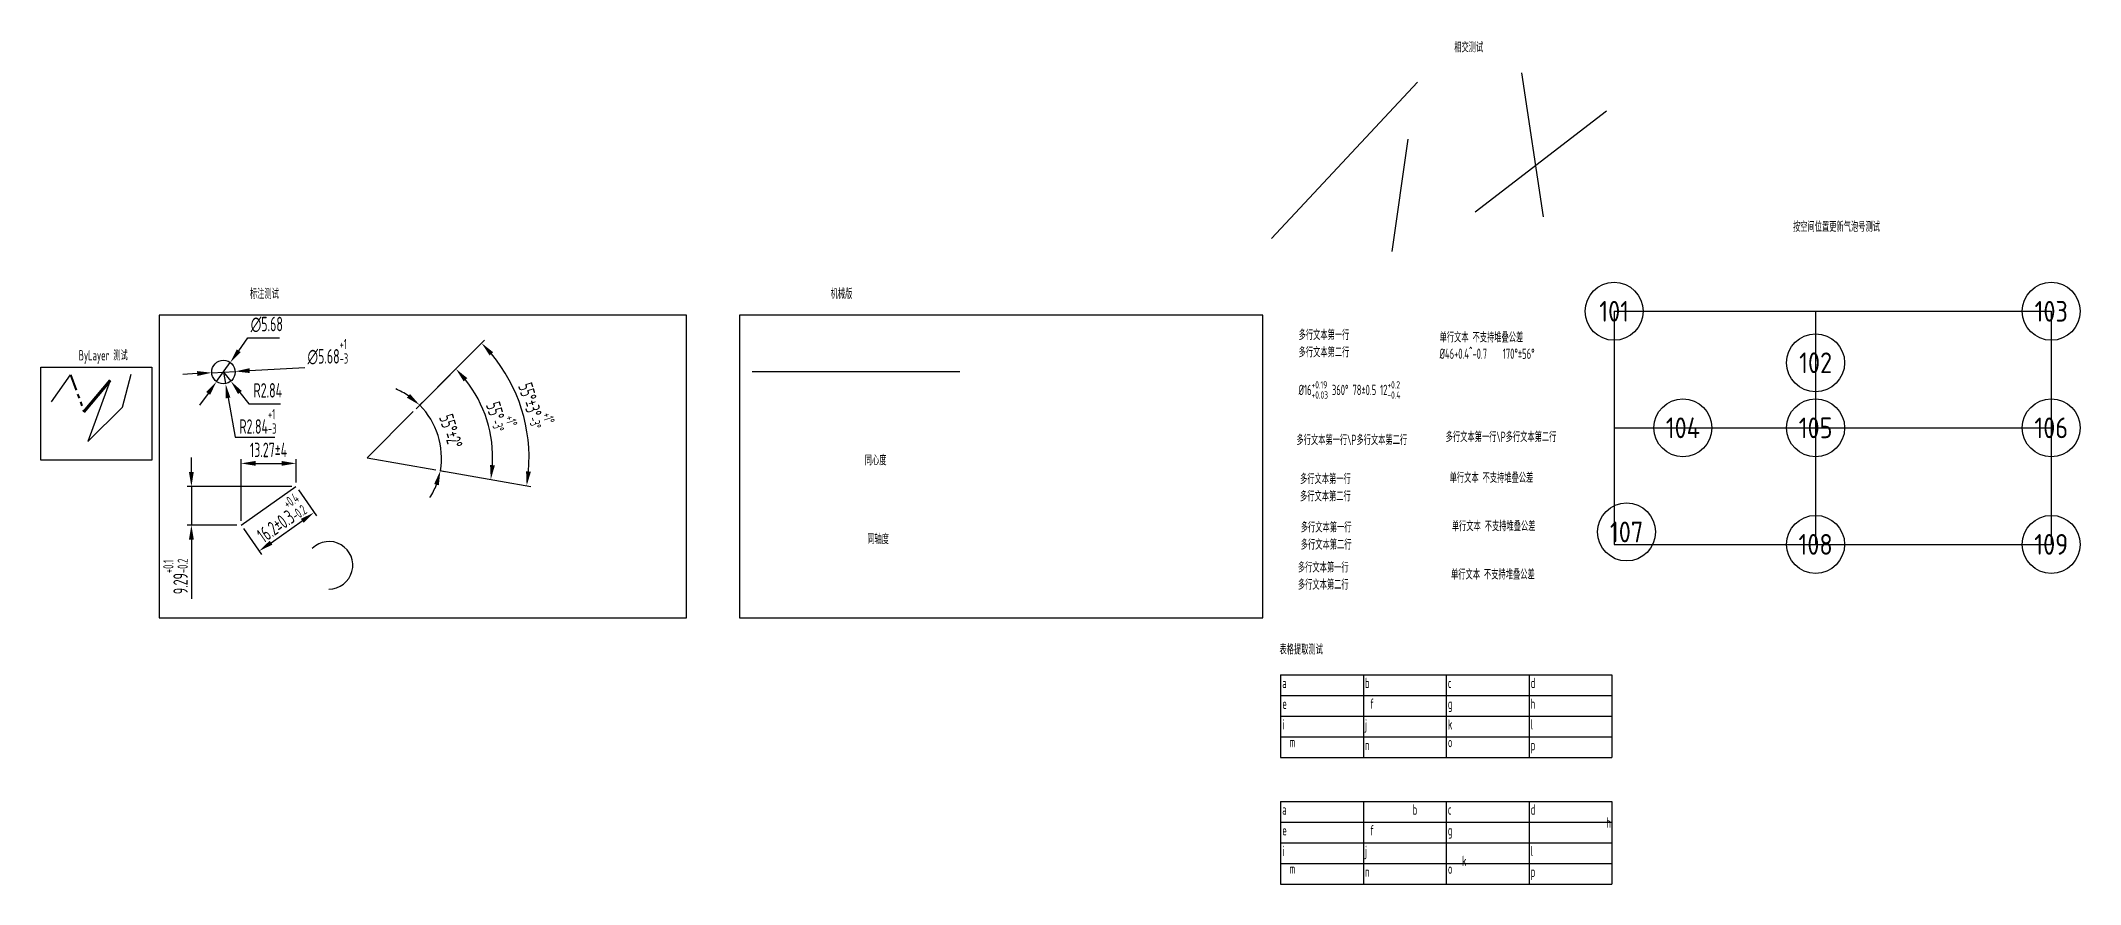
# Model space of a CAD drawing. Header units: millimetres. Extents: x -12 to 481, y -51 to 153.
import ezdxf
from ezdxf.enums import TextEntityAlignment as Align

# ---------------------------------------------------------------- set-up
doc = ezdxf.new("R2010")
doc.units = ezdxf.units.MM
doc.linetypes.add('ACISOTGB', pattern=[9, 4, -1, 1, -1, 1, -1])
doc.layers.add('AM_5', color=3, linetype='Continuous', lineweight=25)
doc.layers.add('细实线', color=7, linetype='Continuous', lineweight=25)
doc.styles.get("Standard").update_dxf_attribs({"font": 'gbenor.shx', "width": 0.7, "bigfont": 'gbcbig.shx'})
doc.linetypes.add('Amzigzag', pattern='A,0.0001,[136,genltshp.shx,S=0.04,R=0,X=0,Y=0],-11', length=11.0001)
doc.dimstyles.new('AM_GB$0', dxfattribs={"dimtxt": 3.5, "dimasz": 3.5, "dimexe": 1, "dimexo": 1, "dimgap": 1.5, "dimtad": 1, "dimdsep": 46, "dimtxsty": 'Standard', "dimcen": 0, "dimclrd": 256, "dimclre": 256, "dimclrt": 3, "dimadec": 0, "dimazin": 2, "dimtp": 0.1, "dimtm": 0.1, "dimtfac": 0.71, "dimtmove": 0, "dimatfit": 3, "dimfxl": 1, "dimtfill": 1, "dimlwd": -1, "dimlwe": -1, "dimarcsym": 0})
doc.dimstyles.new('AM_GB$2', dxfattribs={"dimtxt": 3.5, "dimasz": 3.5, "dimexe": 1, "dimexo": 1, "dimgap": 1.5, "dimtad": 1, "dimdsep": 46, "dimtxsty": 'Standard', "dimcen": 0, "dimclrd": 256, "dimclre": 256, "dimclrt": 3, "dimadec": 0, "dimazin": 2, "dimtp": 0.1, "dimtm": 0.1, "dimtfac": 0.71, "dimtmove": 0, "dimatfit": 3, "dimfxl": 1, "dimtfill": 1, "dimlwd": -1, "dimlwe": -1, "dimarcsym": 0})
doc.dimstyles.new('AM_GB$3', dxfattribs={"dimtxt": 3.5, "dimasz": 3.5, "dimexe": 1, "dimexo": 1, "dimgap": 1.5, "dimtad": 1, "dimtoh": 1, "dimdsep": 46, "dimtxsty": 'Standard', "dimcen": 0, "dimclrd": 256, "dimclre": 256, "dimclrt": 3, "dimadec": 0, "dimazin": 2, "dimtp": 0.1, "dimtm": 0.1, "dimtfac": 0.71, "dimtmove": 0, "dimatfit": 2, "dimfxl": 1, "dimtfill": 1, "dimlwd": -1, "dimlwe": -1, "dimarcsym": 0})
doc.dimstyles.new('AM_GB$4', dxfattribs={"dimtxt": 3.5, "dimasz": 3.5, "dimexe": 1, "dimexo": 1, "dimgap": 1.5, "dimtad": 1, "dimtoh": 1, "dimdsep": 46, "dimtxsty": 'Standard', "dimcen": 0, "dimclrd": 256, "dimclre": 256, "dimclrt": 3, "dimadec": 0, "dimazin": 2, "dimtp": 0.1, "dimtm": 0.1, "dimtfac": 0.71, "dimtmove": 0, "dimatfit": 2, "dimfxl": 1, "dimtfill": 1, "dimlwd": -1, "dimlwe": -1, "dimarcsym": 0})

# ---------------------------------------------------------------- blocks, each defined once
blk = doc.blocks.new('*D10')
at = {"layer": 'AM_5', "linetype": 'ByBlock', "transparency": 16777216}
for p, q in [((35.91, 77.82), (38.13, 80.91)), ((38.13, 80.91), (45.75, 80.91)), ((30.55, 70.37), (33.87, 74.98)), ((28.51, 67.53), (26.47, 64.69))]:
    blk.add_line(p, q, dxfattribs=at)
at = {"layer": 'AM_5', "transparency": 16777216}
for points in [[(35.44, 78.17), (36.38, 77.48), (33.87, 74.98)], [(28.04, 67.87), (28.98, 67.19), (30.55, 70.37)]]:
    blk.add_solid(points, dxfattribs=at)
at = {"layer": 'Defpoints', "color": 0, "transparency": 16777216}
for p in [(33.87, 74.98), (30.55, 70.37)]:
    blk.add_point(p, dxfattribs=at)
at = {"layer": 'AM_5', "color": 3, "transparency": 16777216, "insert": (42.69, 84.16), "char_height": 3.5, "attachment_point": 5}
blk.add_mtext('∅5.68', dxfattribs=at)
blk = doc.blocks.new('*D11')
at = {"layer": 'AM_5', "linetype": 'ByBlock', "transparency": 16777216}
for p, q in [((32.21, 72.68), (33.99, 70.47)), ((36.18, 67.74), (38.38, 65.01)), ((38.38, 65.01), (46, 65.01))]:
    blk.add_line(p, q, dxfattribs=at)
at = {"layer": 'AM_5', "transparency": 16777216}
blk.add_solid([(36.64, 68.11), (35.73, 67.38), (33.99, 70.47)], dxfattribs=at)
at = {"layer": 'Defpoints', "color": 0, "transparency": 16777216}
for p in [(32.21, 72.68), (33.99, 70.47)]:
    blk.add_point(p, dxfattribs=at)
at = {"layer": 'AM_5', "color": 3, "transparency": 16777216, "insert": (42.94, 68.26), "char_height": 3.5, "attachment_point": 5}
blk.add_mtext('R2.84', dxfattribs=at)
blk = doc.blocks.new('*D12')
at = {"layer": 'AM_5', "linetype": 'ByBlock', "transparency": 16777216}
for p, q in [((78.74, 63.84), (80.32, 65.41)), ((84.48, 48.89), (85.59, 48.69))]:
    blk.add_line(p, q, dxfattribs=at)
for start, end in [(56.1675, 67.335), (350, 45), (327.665, 338.8325)]:
    blk.add_arc((66.89, 51.99), 17.99, start, end, dxfattribs=at)
at = {"layer": 'AM_5', "transparency": 16777216}
for points in [[(77.28, 67.38), (76.54, 66.48), (79.61, 64.71)], [(83.1, 45.65), (84.23, 45.34), (84.61, 48.86)]]:
    blk.add_solid(points, dxfattribs=at)
at = {"layer": 'Defpoints', "color": 0, "transparency": 16777216}
for p in [(78.03, 63.13), (84.69, 54.59), (66.89, 51.99), (66.89, 51.99), (83.5, 49.06)]:
    blk.add_point(p, dxfattribs=at)
at = {"layer": 'AM_5', "color": 3, "transparency": 16777216, "insert": (87.15, 58.37), "char_height": 3.5, "attachment_point": 5, "rotation": 287.5}
blk.add_mtext('55°%%p2%%d', dxfattribs=at)
blk = doc.blocks.new('*D13')
at = {"layer": 'AM_5', "linetype": 'ByBlock', "transparency": 16777216}
for p, q in [((50.31, 44.21), (54.69, 37.95)), ((37.04, 34.92), (41.42, 28.66)), ((43.72, 31.48), (51.25, 36.76))]:
    blk.add_line(p, q, dxfattribs=at)
at = {"layer": 'AM_5', "transparency": 16777216}
for points in [[(50.92, 37.24), (51.59, 36.28), (54.12, 38.77)], [(43.38, 31.96), (44.05, 31.01), (40.85, 29.48)]]:
    blk.add_solid(points, dxfattribs=at)
at = {"layer": 'Defpoints', "color": 0, "transparency": 16777216}
for p in [(49.74, 45.03), (36.47, 35.74), (54.12, 38.77)]:
    blk.add_point(p, dxfattribs=at)
at = {"layer": 'AM_5', "color": 3, "transparency": 16777216, "insert": (45.61, 37.49), "char_height": 3.5, "attachment_point": 5, "rotation": 35}
blk.add_mtext('16.2%%p0.3{}{\\H0.71x;\\C3;\\S+0.4^ -0.2;}', dxfattribs=at)
blk = doc.blocks.new('*D14')
at = {"layer": 'AM_5', "linetype": 'ByBlock', "transparency": 16777216}
for p, q in [((24.47, 48.53), (24.47, 52.03)), ((48.74, 45.03), (23.47, 45.03)), ((24.47, 45.03), (24.47, 35.74)), ((35.47, 35.74), (23.47, 35.74)), ((24.47, 32.24), (24.47, 17.92))]:
    blk.add_line(p, q, dxfattribs=at)
at = {"layer": 'AM_5', "transparency": 16777216}
for points in [[(23.88, 48.53), (25.05, 48.53), (24.47, 45.03)], [(23.88, 32.24), (25.05, 32.24), (24.47, 35.74)]]:
    blk.add_solid(points, dxfattribs=at)
at = {"layer": 'Defpoints', "color": 0, "transparency": 16777216}
for p in [(49.74, 45.03), (24.47, 35.74), (36.47, 35.74)]:
    blk.add_point(p, dxfattribs=at)
at = {"layer": 'AM_5', "color": 3, "transparency": 16777216, "insert": (20.63, 23.33), "char_height": 3.5, "attachment_point": 5, "rotation": 90}
blk.add_mtext('9.29{}{\\H0.71x;\\C3;\\S+0.1^ -0.2;}', dxfattribs=at)
blk = doc.blocks.new('*D15')
at = {"layer": 'AM_5', "linetype": 'ByBlock', "transparency": 16777216}
for p, q in [((36.47, 36.74), (36.47, 51.63)), ((39.97, 50.63), (46.24, 50.63)), ((49.74, 46.03), (49.74, 51.63))]:
    blk.add_line(p, q, dxfattribs=at)
at = {"layer": 'AM_5', "transparency": 16777216}
for points in [[(39.97, 51.21), (39.97, 50.05), (36.47, 50.63)], [(46.24, 51.21), (46.24, 50.05), (49.74, 50.63)]]:
    blk.add_solid(points, dxfattribs=at)
at = {"layer": 'Defpoints', "color": 0, "transparency": 16777216}
for p in [(49.74, 50.63), (49.74, 45.03), (36.47, 35.74)]:
    blk.add_point(p, dxfattribs=at)
at = {"layer": 'AM_5', "color": 3, "transparency": 16777216, "insert": (43.1, 53.88), "char_height": 3.5, "attachment_point": 5}
blk.add_mtext('13.27%%p4', dxfattribs=at)
blk = doc.blocks.new('*D17')
at = {"layer": 'AM_5', "linetype": 'ByBlock', "transparency": 16777216}
for p, q in [((78.74, 63.84), (89.06, 74.15)), ((84.48, 48.89), (97.76, 46.54))]:
    blk.add_line(p, q, dxfattribs=at)
blk.add_arc((66.89, 51.99), 30.35, 356.612, 38.388, dxfattribs=at)
at = {"layer": 'AM_5', "transparency": 16777216}
for points in [[(90.24, 70.44), (91.11, 71.22), (88.35, 73.45)], [(97.77, 50.13), (96.61, 50.26), (96.78, 46.72)]]:
    blk.add_solid(points, dxfattribs=at)
at = {"layer": 'Defpoints', "color": 0, "transparency": 16777216}
for p in [(78.03, 63.13), (96.92, 56.39), (66.89, 51.99), (66.89, 51.99), (83.5, 49.06)]:
    blk.add_point(p, dxfattribs=at)
at = {"layer": 'AM_5', "color": 3, "transparency": 16777216, "insert": (99.48, 62.26), "char_height": 3.5, "attachment_point": 5, "rotation": 287.5}
blk.add_mtext('55°{}{\\H0.71x;\\C3;\\S+1°^ -3°;}', dxfattribs=at)
blk = doc.blocks.new('*D18')
at = {"layer": 'AM_5', "linetype": 'ByBlock', "transparency": 16777216}
for p, q in [((78.74, 63.84), (95.28, 80.37)), ((84.48, 48.89), (106.42, 45.02))]:
    blk.add_line(p, q, dxfattribs=at)
blk.add_arc((66.89, 51.99), 39.14, 355.1252, 39.8748, dxfattribs=at)
at = {"layer": 'AM_5', "transparency": 16777216}
for points in [[(96.5, 76.69), (97.36, 77.47), (94.57, 79.66)], [(106.47, 48.59), (105.31, 48.74), (105.44, 45.19)]]:
    blk.add_solid(points, dxfattribs=at)
at = {"layer": 'Defpoints', "color": 0, "transparency": 16777216}
for p in [(78.03, 63.13), (105.62, 57.66), (66.89, 51.99), (66.89, 51.99), (83.5, 49.06)]:
    blk.add_point(p, dxfattribs=at)
at = {"layer": 'AM_5', "color": 3, "transparency": 16777216, "insert": (107.87, 64.91), "char_height": 3.5, "attachment_point": 5, "rotation": 287.5}
blk.add_mtext('55°%%p3%%d{}{\\H0.71x;\\C3;\\S+1°^ -3°;}', dxfattribs=at)
blk = doc.blocks.new('*D19')
at = {"layer": 'AM_5', "linetype": 'ByBlock', "transparency": 16777216}
for p, q in [((25.88, 72.33), (22.39, 72.13)), ((29.38, 72.52), (35.04, 72.84)), ((38.54, 73.03), (51.89, 73.77))]:
    blk.add_line(p, q, dxfattribs=at)
at = {"layer": 'AM_5', "transparency": 16777216}
for points in [[(25.85, 72.91), (25.91, 71.74), (29.38, 72.52)], [(38.51, 73.61), (38.57, 72.45), (35.04, 72.84)]]:
    blk.add_solid(points, dxfattribs=at)
at = {"layer": 'Defpoints', "color": 0, "transparency": 16777216}
for p in [(29.38, 72.52), (35.04, 72.84)]:
    blk.add_point(p, dxfattribs=at)
at = {"layer": 'AM_5', "color": 3, "transparency": 16777216, "insert": (57.43, 77.59), "char_height": 3.5, "attachment_point": 5}
blk.add_mtext('∅5.68{}{\\H0.71x;\\C3;\\S+1^ -3;}', dxfattribs=at)
blk = doc.blocks.new('*D20')
at = {"layer": 'AM_5', "linetype": 'ByBlock', "transparency": 16777216}
for p, q in [((32.21, 72.68), (32.71, 69.88)), ((33.32, 66.44), (35.01, 56.95)), ((35.01, 56.95), (44.59, 56.95))]:
    blk.add_line(p, q, dxfattribs=at)
at = {"layer": 'AM_5', "transparency": 16777216}
blk.add_solid([(33.89, 66.54), (32.75, 66.34), (32.71, 69.88)], dxfattribs=at)
at = {"layer": 'Defpoints', "color": 0, "transparency": 16777216}
for p in [(32.21, 72.68), (32.71, 69.88)]:
    blk.add_point(p, dxfattribs=at)
at = {"layer": 'AM_5', "color": 3, "transparency": 16777216, "insert": (40.55, 60.77), "char_height": 3.5, "attachment_point": 5}
blk.add_mtext('R2.84{}{\\H0.71x;\\C3;\\S+1^ -3;}', dxfattribs=at)
blk = doc.blocks.new('气泡号块')
at = {"layer": '细实线', "color": 3}
blk.add_circle((0, 0), 3.5, dxfattribs=at)
blk.add_attdef('序号', text='', height=3.5, dxfattribs=at).set_placement((0, 0), align=Align.MIDDLE_CENTER)

msp = doc.modelspace()

# ---------------------------------------------------------------- linework, layer by layer
at = {"layer": '细实线'}
for p, q in [((345.729, 144.957), (351.008, 110.179)), ((285.385, 104.903), (320.656, 142.678)), ((334.572, 111.379), (366.244, 135.723)), ((314.537, 101.785), (318.376, 128.887)), ((368.112, 87.354), (473.683, 87.354)), ((368.112, 87.354), (368.112, 31.072)), ((416.774, 87.354), (416.774, 31.072)), ((473.683, 87.354), (473.683, 31.072)), ((159.93, 72.808), (210.098, 72.808)), ((66.893, 51.987), (78.034, 63.128)), ((368.112, 59.213), (473.683, 59.213)), ((66.893, 51.987), (83.496, 49.06)), ((36.466, 35.737), (49.736, 45.029)), ((368.112, 31.072), (473.683, 31.072)), ((287.548, -0.415), (367.548, -0.415)), ((287.548, -0.415), (287.548, -20.415)), ((307.548, -0.415), (307.548, -20.415)), ((327.548, -0.415), (327.548, -20.415)), ((347.548, -0.415), (347.548, -20.415)), ((367.548, -0.415), (367.548, -20.415)), ((287.548, -5.415), (367.548, -5.415)), ((287.548, -10.415), (367.548, -10.415)), ((287.548, -15.415), (367.548, -15.415)), ((287.548, -20.415), (367.548, -20.415)), ((287.548, -30.979), (367.548, -30.979)), ((287.548, -30.979), (287.548, -50.979)), ((307.548, -30.979), (307.548, -50.979)), ((327.548, -30.979), (327.548, -50.979)), ((347.548, -30.979), (347.548, -50.979)), ((367.548, -30.979), (367.548, -50.979)), ((287.548, -35.979), (367.548, -35.979)), ((287.548, -40.979), (367.548, -40.979)), ((287.548, -45.979), (367.548, -45.979)), ((287.548, -50.979), (367.548, -50.979))]:
    msp.add_line(p, q, dxfattribs=at)
at = {"layer": '细实线', "color": 2}
msp.add_line((-9.3, 65.506), (-4.726, 72.039), dxfattribs=at)
at = {"layer": '细实线', "color": 5, "linetype": 'ACISOTGB', "lineweight": 40}
msp.add_line((-4.726, 72.039), (-1.469, 63.09), dxfattribs=at)
at = {"layer": '细实线', "color": 4, "lineweight": 70}
msp.add_line((-1.469, 63.09), (4.847, 70.617), dxfattribs=at)
at = {"layer": '细实线', "color": 4}
msp.add_line((4.847, 70.617), (-0.504, 55.914), dxfattribs=at)
at = {"layer": '细实线', "color": 3}
msp.add_line((7.798, 64.215), (9.922, 72.144), dxfattribs=at)
at = {"layer": '细实线', "color": 6, "linetype": 'Amzigzag'}
msp.add_line((-0.504, 55.914), (7.798, 64.215), dxfattribs=at)
at = {"layer": '细实线'}
for points in [[(16.651, 13.359), (144.083, 13.359), (144.083, 86.437), (16.651, 86.437)], [(156.897, 13.359), (283.253, 13.359), (283.253, 86.437), (156.897, 86.437)], [(-11.904, 73.881), (14.883, 73.881), (14.883, 51.405), (-11.904, 51.405)]]:
    msp.add_lwpolyline(points, close=True, dxfattribs=at)
msp.add_circle((32.209, 72.678), 2.839, dxfattribs=at)
msp.add_arc((57.726, 26.029), 5.734, 269.59951, 134.8562, dxfattribs=at)

# ---------------------------------------------------------------- block references
ref = msp.add_blockref('气泡号块', (368.112, 87.354), dxfattribs=dict(at, xscale=2, yscale=2, zscale=2))
ref.add_attrib('序号', '101', dxfattribs={"color": 3, "height": 5}).set_placement((368.112, 87.354), align=Align.MIDDLE_CENTER)
ref = msp.add_blockref('气泡号块', (473.683, 87.354), dxfattribs=dict(at, xscale=2, yscale=2, zscale=2))
ref.add_attrib('序号', '103', dxfattribs={"color": 3, "height": 5}).set_placement((473.683, 87.354), align=Align.MIDDLE_CENTER)
ref = msp.add_blockref('气泡号块', (416.774, 74.921), dxfattribs=dict(at, xscale=2, yscale=2, zscale=2))
ref.add_attrib('序号', '102', dxfattribs={"color": 3, "height": 5}).set_placement((416.774, 74.921), align=Align.MIDDLE_CENTER)
ref = msp.add_blockref('气泡号块', (384.714, 59.213), dxfattribs=dict(at, xscale=2, yscale=2, zscale=2))
ref.add_attrib('序号', '104', dxfattribs={"color": 3, "height": 5}).set_placement((384.714, 59.213), align=Align.MIDDLE_CENTER)
ref = msp.add_blockref('气泡号块', (416.774, 59.213), dxfattribs=dict(at, xscale=2, yscale=2, zscale=2))
ref.add_attrib('序号', '105', dxfattribs={"color": 3, "height": 5}).set_placement((416.774, 59.213), align=Align.MIDDLE_CENTER)
ref = msp.add_blockref('气泡号块', (473.683, 59.213), dxfattribs=dict(at, xscale=2, yscale=2, zscale=2))
ref.add_attrib('序号', '106', dxfattribs={"color": 3, "height": 5}).set_placement((473.683, 59.213), align=Align.MIDDLE_CENTER)
ref = msp.add_blockref('气泡号块', (371.117, 34.072), dxfattribs=dict(at, xscale=2, yscale=2, zscale=2))
ref.add_attrib('序号', '107', dxfattribs={"color": 3, "height": 5}).set_placement((371.117, 34.072), align=Align.MIDDLE_CENTER)
ref = msp.add_blockref('气泡号块', (416.774, 31.072), dxfattribs=dict(at, xscale=2, yscale=2, zscale=2))
ref.add_attrib('序号', '108', dxfattribs={"color": 3, "height": 5}).set_placement((416.774, 31.072), align=Align.MIDDLE_CENTER)
ref = msp.add_blockref('气泡号块', (473.683, 31.072), dxfattribs=dict(at, xscale=2, yscale=2, zscale=2))
ref.add_attrib('序号', '109', dxfattribs={"color": 3, "height": 5}).set_placement((473.683, 31.072), align=Align.MIDDLE_CENTER)

# ---------------------------------------------------------------- texts
at = {"layer": 'AM_5', "insert": (291.908, 70.463), "char_height": 2.5, "width": 33.88751, "attachment_point": 1}
msp.add_mtext('\\A1;%%C16{\\H0.7x;\\S+0.19^ +0.03;} 360%%D 78%%P0.5 12{\\H0.7x;\\S+0.2^ -0.4;}', dxfattribs=at)
at = {"layer": '细实线', "width": 0.7}
for s, p in [('%%C46+0.4^ -0.7    170%%D%%P56%%D', (325.959, 75.865)), ('单行文本 不支持堆叠公差', (325.959, 79.824)), ('多行文本第一行\\P多行文本第二行 ', (327.431, 55.777)), ('单行文本 不支持堆叠公差', (328.382, 45.924)), ('单行文本 不支持堆叠公差', (328.9, 34.256)), ('单行文本 不支持堆叠公差', (328.728, 22.589))]:
    msp.add_text(s, height=2.5, dxfattribs=at).set_placement(p)
at = {"layer": '细实线', "char_height": 2.5, "attachment_point": 1}
for s, insert, width in [('相交测试', (329.496, 152.378), 33.88751), ('按空间位置更新气泡号测试', (411.315, 109.04), 33.88751), ('标注测试', (38.614, 92.846), 239.54962), ('机械版', (178.861, 92.846), 239.54962), ('多行文本第一行\\P多行文本第二行', (291.908, 82.903), 33.88751), ('ByLayer 测试', (-2.745, 77.98), 239.54962), ('多行文本第一行\\\\P多行文本第二行', (291.386, 57.545), 33.88751), ('同心度', (187.108, 52.668), 41.58436), ('多行文本第一行\\P多行文本第二行', (292.251, 48.124), 33.88751), ('多行文本第一行\\P多行文本第二行', (292.424, 36.457), 33.88751), ('同轴度', (187.703, 33.632), 39.20386), ('多行文本第一行\\P多行文本第二行', (291.732, 26.777), 33.88751), ('表格提取测试', (287.268, 6.973), 33.88751), ('a', (287.961, -1.14), 19.58737), ('b', (307.961, -1.14), 19.58737), ('c', (327.961, -1.14), 19.58737), ('d', (347.961, -1.14), 19.58737), ('e', (287.961, -6.14), 19.58737), ('f', (309.156, -6.14), 19.58737), ('g', (327.961, -6.14), 19.58737), ('h', (347.961, -6.14), 19.58737), ('i', (287.961, -11.14), 19.58737), ('j', (307.961, -11.14), 19.58737), ('k', (327.961, -11.14), 19.58737), ('l', (347.961, -11.14), 19.58737), ('m', (289.72, -15.415), 19.58737), ('n', (307.961, -16.14), 19.58737), ('o', (327.961, -15.415), 19.58737), ('p', (347.961, -16.14), 19.58737), ('a', (287.961, -31.705), 19.58737), ('b', (319.445, -31.705), 19.58737), ('c', (327.961, -31.705), 19.58737), ('d', (347.961, -31.705), 19.58737), ('e', (287.961, -36.705), 19.58737), ('f', (309.156, -36.705), 19.58737), ('g', (327.961, -36.705), 19.58737), ('h', (366.239, -34.847), 19.58737), ('i', (287.961, -41.705), 19.58737), ('j', (307.961, -41.705), 19.58737), ('k', (331.385, -44.11), 19.58737), ('l', (347.961, -41.705), 19.58737), ('m', (289.72, -45.979), 19.58737), ('n', (307.961, -46.705), 19.58737), ('o', (327.961, -45.979), 19.58737), ('p', (347.961, -46.705), 19.58737)]:
    msp.add_mtext(s, dxfattribs=dict(at, insert=insert, width=width))

# ---------------------------------------------------------------- dimensions: what is measured, and where the dimension line sits
at = {"layer": 'AM_5'}
dim = msp.add_diameter_dim_2p(p1=(30.552, 70.373), p2=(33.867, 74.983), dimstyle='AM_GB$3', override={"dimtfill": 0}, dxfattribs=at)
dim.commit()
dim.dimension.update_dxf_attribs({"geometry": '*D10', "text_midpoint": (42.692, 80.912), "dimtype": 163})
dim = msp.add_diameter_dim_2p(p1=(29.375, 72.521), p2=(35.044, 72.836), text='<>{}{\\H0.71x;\\C3;\\S+1^ -3;}', dimstyle='AM_GB$3', override={"dimadec": 1, "dimtp": 1, "dimtm": 3, "dimtdec": 2, "dimtfill": 0, "dimtzin": 8}, dxfattribs=at)
dim.commit()
dim.dimension.update_dxf_attribs({"geometry": '*D19', "text_midpoint": (57.434, 73.771), "dimtype": 163})
for base, text, override, picture, middle in [((105.62, 57.66), '<>%%p3%%d{}{\\H0.71x;\\C3;\\S+1°^ -3°;}', {"dimadec": 1, "dimtp": 1, "dimtm": 3, "dimtdec": 2, "dimtfill": 0, "dimtzin": 8}, '*D18', (107.866, 64.906)), ((96.918, 56.385), '<>{}{\\H0.71x;\\C3;\\S+1°^ -3°;}', {"dimadec": 1, "dimtp": 1, "dimtm": 3, "dimtdec": 2, "dimtfill": 0, "dimtzin": 8}, '*D17', (99.478, 62.261)), ((84.688, 54.594), '<>%%p2%%d', {"dimtfill": 0}, '*D12', (87.146, 58.373))]:
    dim = msp.add_angular_dim_2l(base=base, line1=((66.893, 51.987), (78.034, 63.128)), line2=((66.893, 51.987), (83.496, 49.06)), text=text, dimstyle='AM_GB$2', override=override, dxfattribs=at)
    dim.commit()
    dim.dimension.update_dxf_attribs({"geometry": picture, "text_midpoint": middle})
dim = msp.add_radius_dim(center=(32.209, 72.678), mpoint=(32.707, 69.884), text='<>{}{\\H0.71x;\\C3;\\S+1^ -3;}', dimstyle='AM_GB$4', override={"dimadec": 1, "dimtp": 1, "dimtm": 3, "dimtdec": 2, "dimtfill": 0, "dimtzin": 8}, dxfattribs=at)
dim.commit()
dim.dimension.update_dxf_attribs({"geometry": '*D20', "text_midpoint": (40.552, 56.953), "dimtype": 164})
dim = msp.add_radius_dim(center=(32.209, 72.678), mpoint=(33.99, 70.467), dimstyle='AM_GB$4', override={"dimtfill": 0}, dxfattribs=at)
dim.commit()
dim.dimension.update_dxf_attribs({"geometry": '*D11', "text_midpoint": (42.942, 65.015), "dimtype": 164})
dim = msp.add_linear_dim(base=(49.736, 50.629), p1=(36.466, 35.737), p2=(49.736, 45.029), text='<>%%p4', dimstyle='AM_GB$0', override={"dimtp": 0.1, "dimtm": 0.2, "dimtdec": 2, "dimtfill": 0, "dimtzin": 8}, dxfattribs=at)
dim.commit()
dim.dimension.update_dxf_attribs({"geometry": '*D15', "text_midpoint": (43.101, 53.879)})
dim = msp.add_linear_dim(base=(24.466, 35.737), p1=(49.736, 45.029), p2=(36.466, 35.737), angle=90, text='<>{}{\\H0.71x;\\C3;\\S+0.1^ -0.2;}', dimstyle='AM_GB$0', override={"dimtp": 0.1, "dimtm": 0.2, "dimtdec": 2, "dimtfill": 0, "dimtzin": 8}, dxfattribs=at)
dim.commit()
dim.dimension.update_dxf_attribs({"geometry": '*D14', "text_midpoint": (20.635, 23.328)})
dim = msp.add_linear_dim(base=(54.119, 38.769), p1=(36.466, 35.737), p2=(49.736, 45.029), angle=35, text='<>%%p0.3{}{\\H0.71x;\\C3;\\S+0.4^ -0.2;}', dimstyle='AM_GB$0', override={"dimtp": 0.4, "dimtm": 0.2, "dimtfill": 0}, dxfattribs=at)
dim.commit()
dim.dimension.update_dxf_attribs({"geometry": '*D13', "text_midpoint": (47.804, 34.347), "dimtype": 161})

doc.saveas('drawing.dxf')
